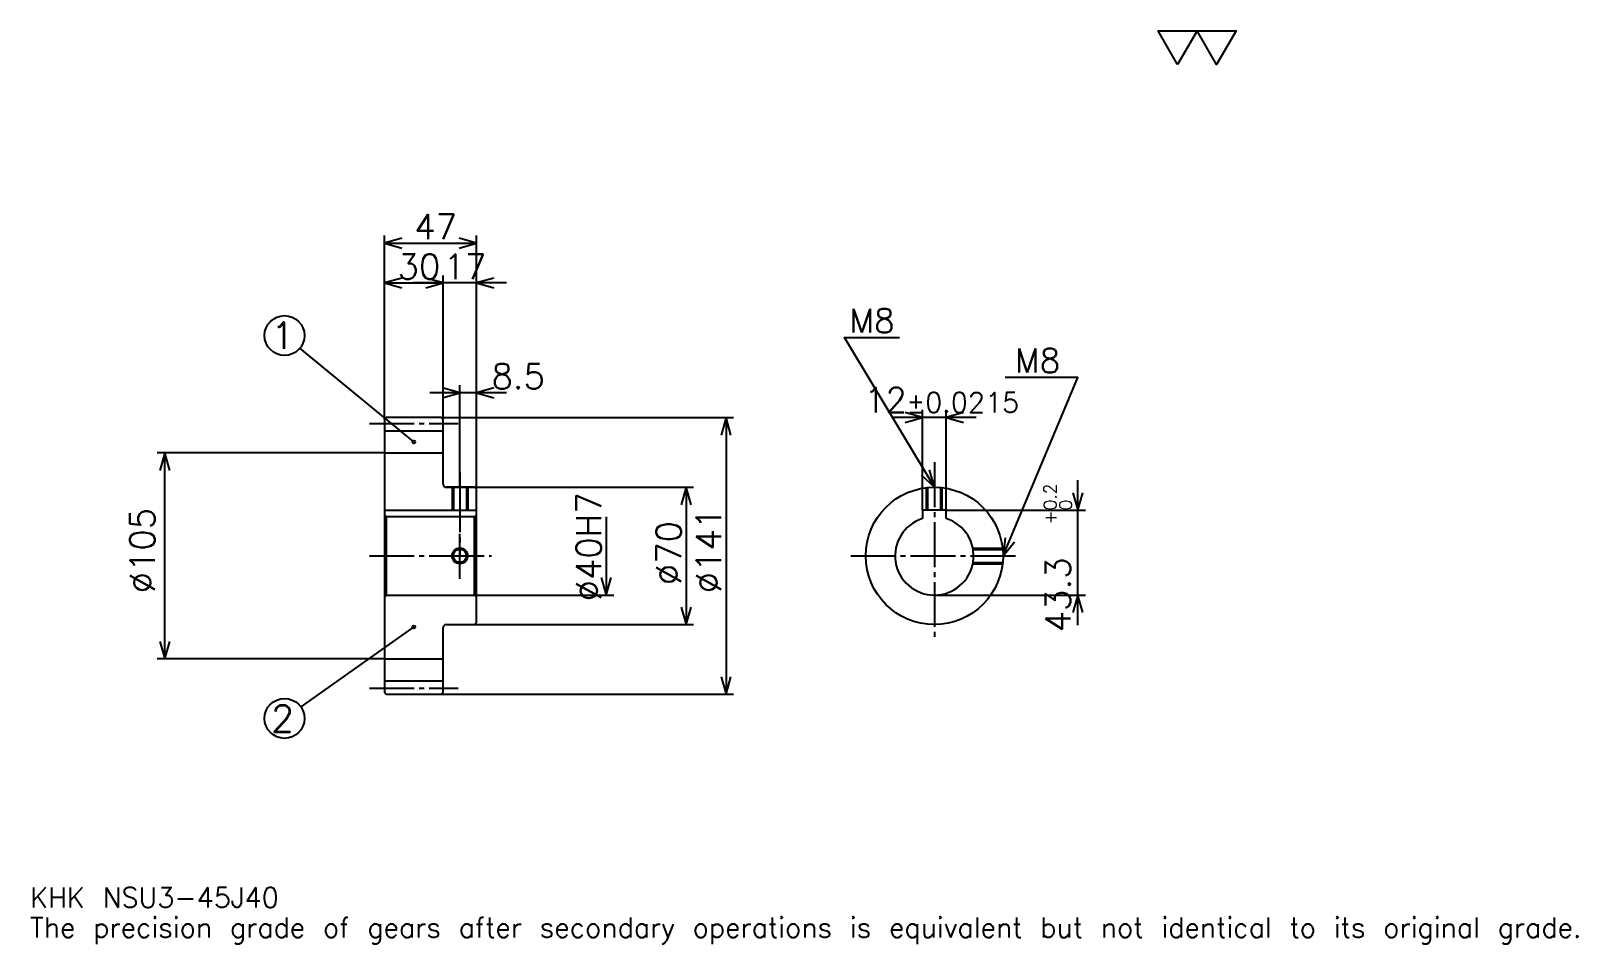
# Model space of a CAD drawing. Extents: x 26 to 815, y 9 to 475.
import ezdxf

# ---------------------------------------------------------------- set-up
doc = ezdxf.new("R2010")
doc.units = 0
doc.linetypes.add('DASHDOT', pattern=[30.521738, 22.891304, -2.543478, 2.543478, -2.543478])
doc.layers.get('0').update_dxf_attribs({"linetype": 'CONTINUOUS'})
doc.layers.add('DASHDOT', color=6, linetype='DASHDOT')
doc.styles.add('KANJI', font='TXT', dxfattribs={"bigfont": 'BIGFONT'})

msp = doc.modelspace()

# ---------------------------------------------------------------- linework, layer by layer
at = {"color": 5}
for p, q in [((206.021729, 277.793488), (206.021729, 370.630432)), ((206.021729, 366.815216), (253.021729, 366.815216)), ((253.021729, 277.793488), (253.021729, 370.630432)), ((236.021729, 277.793488), (236.021729, 350.282623)), ((206.021729, 346.467407), (236.021729, 346.467407)), ((268.282593, 346.467407), (220.760864, 346.467407)), ((221.021729, 265.418488), (163.005768, 313.195496)), ((244.521729, 277.793488), (244.521729, 294.326111)), ((268.282593, 290.510864), (229.260864, 290.510864)), ((206.021729, 276.793488), (206.021729, 277.793488)), ((235.021729, 277.793488), (253.021729, 277.793488)), ((236.021729, 276.793488), (236.021729, 277.793488)), ((244.521729, 242.293488), (244.521729, 277.793488)), ((244.521729, 242.293488), (244.521729, 277.793488)), ((253.021729, 277.793488), (384.010864, 277.793488)), ((253.021729, 241.293488), (253.021729, 277.793488)), ((380.195648, 277.793488), (380.195648, 136.793488)), ((507.673889, 277.902191), (465.152161, 277.902191)), ((480.413025, 230.593491), (480.413025, 281.717407)), ((492.413025, 230.593491), (492.413025, 281.717407)), ((206.021729, 259.793488), (90.293472, 259.793488)), ((94.108688, 154.793488), (94.108688, 259.793488)), ((559.565186, 172.032623), (559.565186, 245.854355)), ((237.521729, 242.293488), (253.021729, 242.293488)), ((253.021729, 242.293488), (363.663025, 242.293488)), ((359.847809, 242.293488), (359.847809, 172.293488)), ((492.413025, 230.593491), (563.380371, 230.593491)), ((319.152161, 227.293488), (319.152161, 187.293488)), ((253.021729, 187.293488), (322.967377, 187.293488)), ((486.413025, 187.293488), (563.380371, 187.293488)), ((221.021729, 171.043488), (163.456589, 130.301422)), ((237.521729, 172.293488), (253.021729, 172.293488)), ((253.021729, 172.293488), (363.663025, 172.293488)), ((206.021729, 154.793488), (90.293472, 154.793488)), ((235.021729, 136.793488), (253.021729, 136.793488)), ((253.021729, 136.793488), (384.010864, 136.793488))]:
    msp.add_line(p, q, dxfattribs=at)
at = {"color": 4}
for p, q in [((206.021729, 271.043488), (236.021729, 271.043488)), ((206.021729, 259.793488), (236.021729, 259.793488)), ((206.021729, 230.593491), (253.021729, 230.593491)), ((207.021729, 227.293488), (207.021729, 187.293488)), ((252.021729, 227.293488), (253.021729, 228.293488)), ((252.021729, 187.293488), (253.021729, 186.293488)), ((206.021729, 154.793488), (236.021729, 154.793488)), ((206.021729, 143.543488), (236.021729, 143.543488))]:
    msp.add_line(p, q, dxfattribs=at)
at = {"color": 7}
msp.add_lwpolyline([(610.434753, 457.82608), (600.515198, 475.019989), (640.19342, 475.019989), (630.273865, 457.82608), (620.354309, 475.019989), (610.434753, 457.82608)], dxfattribs=at)
at = {"color": 5}
for points in [[(214.923904, 369.358704), (206.021729, 366.815216), (214.923904, 364.271729)], [(244.119553, 364.271729), (253.021729, 366.815216), (244.119553, 369.358704)], [(214.923904, 349.010864), (206.021729, 346.467407), (214.923904, 343.92395)], [(227.119553, 343.92395), (236.021729, 346.467407), (227.119553, 349.010864)], [(227.119553, 343.92395), (236.021729, 346.467407), (227.119553, 349.010864)], [(261.923889, 349.010864), (253.021729, 346.467407), (261.923889, 343.92395)], [(486.413025, 242.293488), (440.630432, 318.597839), (468.608673, 318.597839)], [(235.619553, 287.967407), (244.521729, 290.510864), (235.619553, 293.054352)], [(261.923889, 293.054352), (253.021729, 290.510864), (261.923889, 287.967407)], [(521.413025, 207.293488), (559.565186, 298.25), (522.43042, 298.25)], [(382.739136, 268.891296), (380.195648, 277.793488), (377.652161, 268.891296)], [(471.510864, 275.358704), (480.413025, 277.902191), (471.510864, 280.445679)], [(501.315186, 280.445679), (492.413025, 277.902191), (501.315186, 275.358704)], [(96.652168, 250.891312), (94.108688, 259.793488), (91.565208, 250.891312)], [(479.651886, 248.618439), (486.413025, 242.293488), (484.013916, 251.235657)], [(362.391296, 233.391312), (359.847809, 242.293488), (357.304321, 233.391312)], [(557.021729, 239.495667), (559.565186, 230.593491), (562.108643, 239.495667)], [(522.510925, 216.486557), (521.413025, 207.293488), (527.201904, 214.51889)], [(316.608673, 196.195663), (319.152161, 187.293488), (321.695648, 196.195663)], [(562.108643, 178.391312), (559.565186, 187.293488), (557.021729, 178.391312)], [(357.304321, 181.195663), (359.847809, 172.293488), (362.391296, 181.195663)], [(91.565208, 163.695663), (94.108688, 154.793488), (96.652168, 163.695663)], [(377.652161, 145.695663), (380.195648, 136.793488), (382.739136, 145.695663)]]:
    msp.add_lwpolyline(points, dxfattribs=at)
at = {"color": 4}
for points in [[(236.021729, 243.793488), (236.021729, 276.793488), (235.021729, 277.793488), (207.021729, 277.793488), (206.021729, 276.793488), (206.021729, 186.293488)], [(237.521729, 172.293488), (252.021729, 172.293488), (253.021729, 173.293488), (253.021729, 241.293488), (252.021729, 242.293488), (237.521729, 242.293488)], [(240.521729, 242.293488), (240.521729, 230.593491)], [(241.196732, 242.293488), (241.196732, 230.593491)], [(247.846725, 242.293488), (247.846725, 230.593491)], [(248.521729, 242.293488), (248.521729, 230.593491)], [(482.413025, 230.593491), (482.413025, 242.064163)], [(483.088013, 230.593491), (483.088013, 242.135193)], [(489.738037, 230.593491), (489.738037, 242.135193)], [(490.413025, 230.593491), (490.413025, 242.064163)], [(492.413025, 226.372269), (492.413025, 230.593491), (480.413025, 230.593491), (480.413025, 226.372269)], [(206.021729, 186.293488), (207.021729, 187.293488), (252.021729, 187.293488), (252.021729, 227.293488), (207.021729, 227.293488), (206.021729, 228.293488)], [(506.008942, 211.293488), (521.183716, 211.293488)], [(506.134705, 210.618484), (521.254761, 210.618484)], [(506.008942, 203.293488), (521.183716, 203.293488)], [(506.134705, 203.968491), (521.254761, 203.968491)], [(206.021729, 186.293488), (206.021729, 137.793488), (207.021729, 136.793488), (235.021729, 136.793488), (236.021729, 137.793488), (236.021729, 170.793488)]]:
    msp.add_lwpolyline(points, dxfattribs=at)
at = {"color": 5}
for centre, radius in [((155.152161, 319.663055), 10.173913), ((221.021729, 265.418488), 0.763044), ((221.021729, 171.043488), 0.763044), ((155.152161, 124.42392), 10.173913)]:
    msp.add_circle(centre, radius, dxfattribs=at)
at = {"color": 4}
for centre, radius in [((486.413025, 207.293488), 35), ((244.521729, 207.293488), 3.325)]:
    msp.add_circle(centre, radius, dxfattribs=at)
at = {"color": 7}
msp.add_circle((244.521729, 207.293488), 4, dxfattribs=at)
at = {"color": 4}
for centre, radius, start, end in [((237.521729, 243.793488), 1.5, 180, 270), ((486.413025, 207.293488), 20, 107.457602748, 72.542397252), ((237.521729, 170.793488), 1.5, 90, 180)]:
    msp.add_arc(centre, radius, start, end, dxfattribs=at)
at = {"layer": 'DASHDOT', "color": 7}
for p, q in [((198.391296, 274.793488), (243.652161, 274.793488)), ((486.413025, 255.01088), (486.413025, 164.663055)), ((244.521729, 242.293488), (244.521729, 207.293488)), ((198.391296, 207.293488), (260.652161, 207.293488)), ((443.782593, 207.293488), (529.043457, 207.293488)), ((198.391296, 139.793488), (243.652161, 139.793488))]:
    msp.add_line(p, q, dxfattribs=at)
for points in [[(244.521729, 249.92392), (244.521729, 222.963058)], [(244.521729, 195.663055), (244.521729, 218.92392)], [(232.891296, 207.293488), (256.152161, 207.293488)]]:
    msp.add_lwpolyline(points, dxfattribs=at)

# ---------------------------------------------------------------- texts
at = {"color": 7, "style": 'KANJI'}
for s, height, p in [('47', 12.717391, (221.255432, 368.850006)), ('30', 12.717391, (212.755417, 348.502197)), ('17', 12.717391, (236.255432, 348.502197)), ('M8', 12.208696, (443.173889, 321.141296)), ('1', 13.565217, (148.369553, 312.880432)), ('M8', 12.208696, (527.517395, 300.793488)), ('8.5', 12.717391, (260.652161, 292.545654)), ('12', 12.717391, (450.623779, 280.445679)), ('%%p0.0215', 10.173913, (472.114594, 280.445679)), ('2', 13.565217, (148.369553, 117.641312)), ('KHK NSU3-45J40', 10.173913, (25.434782, 27.97826)), ('The precision grade of gears after secondary operations is equivalent but not identical to its original grade.', 10.173913, (25.434782, 12.717391))]:
    msp.add_text(s, height=height, dxfattribs=at).set_placement(p)
for s, height, p in [('%%c40H7', 12.717391, (316.608673, 184.084244)), ('0.2', 6.358696, (548.628235, 230.519287)), ('%%c105', 12.717391, (89.021729, 188.217407)), ('+', 6.358696, (548.628235, 223.397552)), ('0', 6.358696, (556.513, 230.519287)), ('%%c70', 12.717391, (357.304321, 192.350555)), ('%%c141', 12.717391, (377.652161, 188.217407)), ('43.3', 12.717391, (555.75, 168.351654))]:
    msp.add_text(s, height=height, rotation=90, dxfattribs=at).set_placement(p)

doc.saveas('drawing.dxf')
